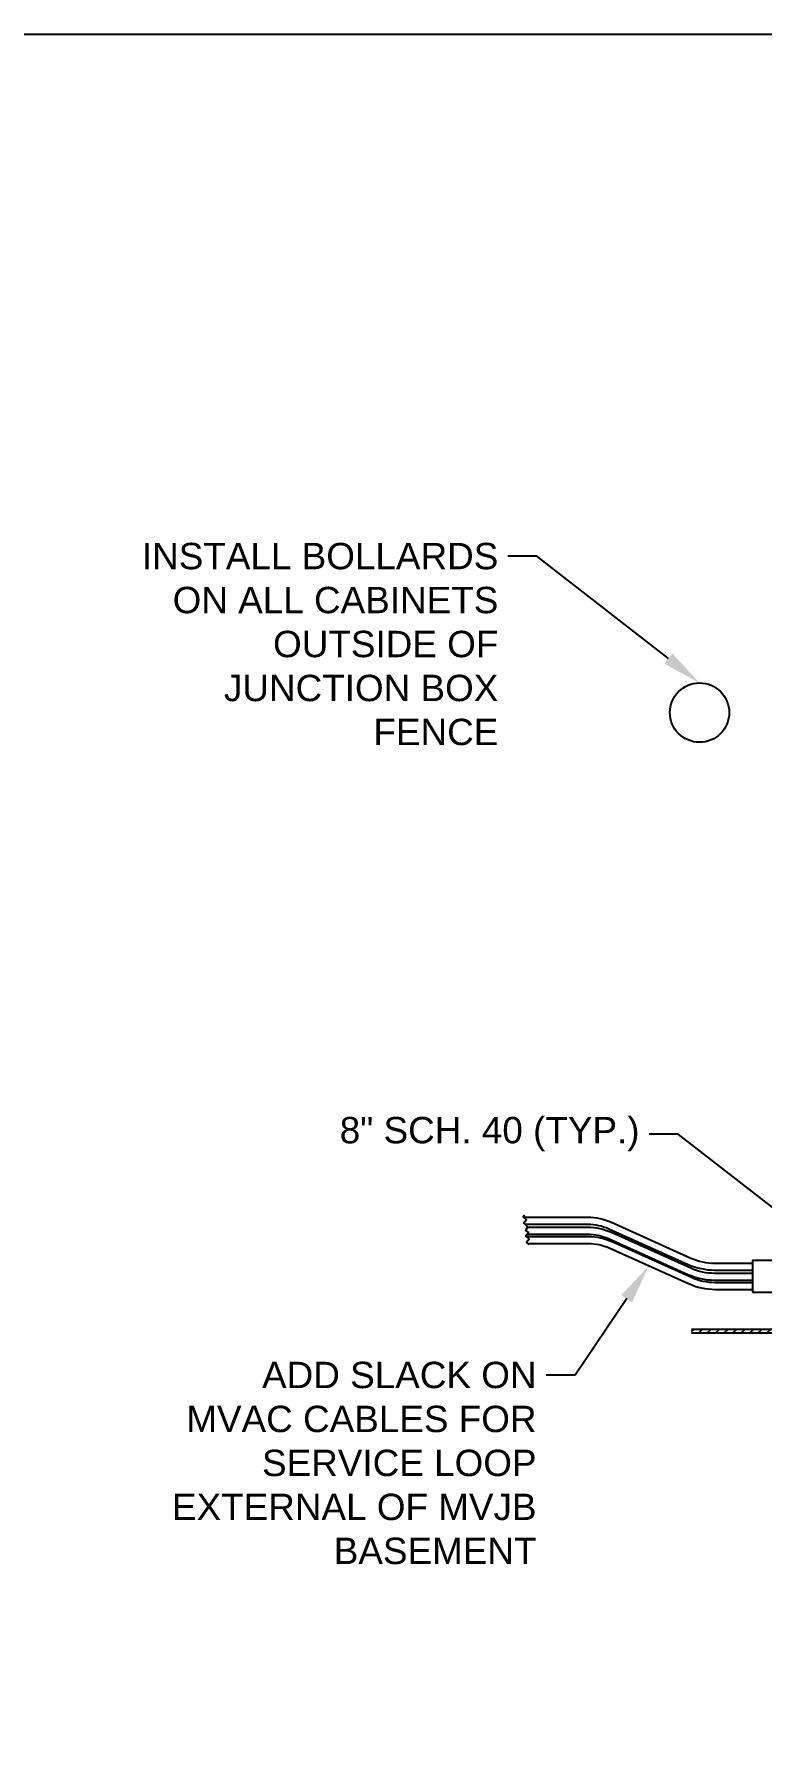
# Model space of a CAD drawing. Header units: feet. Extents: x -689 to 11593, y -511 to 1546.
# Drawn here: x 252.2 to 307.3, y 747.9 to 877.4 of the extents above; entities that cross this region are included whole.
import ezdxf
from ezdxf import colors
from ezdxf.entities.mleader import LeaderData, LeaderLine
from ezdxf.math import Vec2, Vec3

# ---------------------------------------------------------------- set-up
doc = ezdxf.new("R2010")
doc.units = ezdxf.units.FT
doc.header["$MEASUREMENT"] = 0
for name, color, linetype in [('E-CABL-ACF', 1, 'AC_CABLE_FEEDER'), ('E-COND-PVC', 4, 'Continuous'), ('E-DETL-6', 7, 'Continuous'), ('E-EQPM-ENCL', 8, 'Continuous'), ('G-ANNO-TEXT', 1, 'Continuous')]:
    doc.layers.add(name, color=color, linetype=linetype)
doc.layers.add('G-NPLT', color=67, linetype='Continuous', plot=False)
doc.styles.add('NEI-A', font='arial.ttf')
doc.styles.get("Standard").update_dxf_attribs({"font": 'arial.ttf'})
doc.linetypes.add('AC_CABLE_FEEDER', pattern='A,0.2,-0.05,0,-0.05,0.2,-0.12,["ACF",Standard,S=0.1,R=0,X=-0.05,Y=-0.05],-0.3,0.2,-0.05,0,-0.05', length=1.22)

msp = doc.modelspace()

# ---------------------------------------------------------------- hatches: boundary and pattern name
at = {"layer": 'E-DETL-6'}
h = msp.add_hatch(dxfattribs=at)
h.set_pattern_fill('ANSI31', color=64, scale=3.653215)
h.set_pattern_definition([(45, (282.16425, 624.16647), (-0.3229016, 0.3229016), [])])
edge = h.paths.add_edge_path()
edge.add_line((335.1124, 778.8714), (335.1124, 779.14539))
edge.add_line((335.1124, 779.14539), (301.98935, 779.14539))
edge.add_arc((302.03859, 779.0769), 0.08436, 125.7114329, 234.2885671)
edge.add_arc((301.94011, 778.9399), 0.08436, -54.2885671, 54.2885671, ccw=False)
edge.add_line((301.98935, 778.8714), (335.1124, 778.8714))

# ---------------------------------------------------------------- linework, layer by layer
at = {"layer": 'E-COND-PVC'}
msp.add_lwpolyline([(306.6271, 781.96664), (319.99595, 781.96664), (319.99595, 784.35284), (306.6271, 784.35284), (306.6271, 784.35284)], close=True, dxfattribs=at)
at = {"layer": 'E-DETL-6', "color": 64, "linetype": 'Continuous', "flags": 128}
msp.add_lwpolyline([(301.98935, 778.8714), (335.1124, 778.8714), (335.1124, 779.14539), (301.98935, 779.14539)], dxfattribs=at)
at = {"layer": 'E-EQPM-ENCL'}
msp.add_circle((302.6094, 825.90728), 2.25, dxfattribs=at)
at = {"layer": 'G-ANNO-TEXT'}
for points in [[(289.35337, 787.80957), (289.25142, 787.67059), (289.48613, 787.45362), (289.30208, 787.19984), (289.47306, 787.04328)], [(289.47306, 787.04328), (289.58049, 786.9227), (289.42943, 786.64995), (289.65498, 786.48098), (289.45107, 786.20302), (289.68578, 785.98604), (289.50174, 785.73227), (289.67272, 785.57571)]]:
    msp.add_lwpolyline(points, dxfattribs=at)
at = {"layer": 'G-NPLT'}
msp.add_lwpolyline([(0, 877.3502), (496, 877.3502), (496, 436.069), (0, 436.069)], close=True, dxfattribs=at)

# ---------------------------------------------------------------- next in the draw order: leaders
at = {"layer": 'G-ANNO-TEXT'}
ml = msp.add_multileader_mtext('Standard', dxfattribs=at)
ml.set_content('\\pxsm1,qr;INSTALL BOLLARDS ON ALL CABINETS OUTSIDE OF JUNCTION BOX FENCE', color=256, style='NEI-A')
ml.set_leader_properties()
ml.build(insert=Vec2(0, 0))
ml.multileader.update_dxf_attribs({"dogleg_length": 2.19193, "arrow_head_size": 3})
ctx = ml.context
ctx.base_point, ctx.char_height, ctx.arrow_head_size, ctx.landing_gap_size, ctx.plane_origin = Vec3(260.01528, 837.76096), 2, 3, 0.73064, Vec3(269.24576, 823.09689)
ctx.text_align_type = 2
notes = []
notes.append((ctx, [(1, (1, 1, 0), (290.28105, 837.76096), (-1, 0), 2.19193, [(0, [(302.6094, 828.15728)], 0, [])])]))
ctx.mtext.insert, ctx.mtext.width, ctx.mtext.alignment, ctx.mtext.line_spacing_factor, ctx.mtext.flow_direction = Vec3(287.35848, 838.77801), 27.763125, 3, 0.6, 5
ctx.mtext.has_bg_fill, ctx.mtext.bg_color, ctx.mtext.bg_scale_factor, ctx.mtext.bg_transparency, ctx.mtext.use_window_bg_color = 1, -1073741824, 1.5, 0, 1
ml = msp.add_multileader_mtext('Standard', dxfattribs=at)
ml.set_content('\\pxsm1,qr;ADD SLACK ON MVAC CABLES FOR SERVICE LOOP EXTERNAL OF MVJB BASEMENT', color=256, style='NEI-A')
ml.set_leader_properties()
ml.build(insert=Vec2(0, 0))
ml.multileader.update_dxf_attribs({"dogleg_length": 3, "arrow_head_size": 3})
ctx = ml.context
ctx.base_point, ctx.char_height, ctx.arrow_head_size, ctx.landing_gap_size, ctx.plane_origin = Vec3(262.25793, 775.66956), 2, 3, 0.73064, Vec3(226.37405, 773.30841)
ctx.text_align_type = 2
notes.append((ctx, [(1, (1, 1, 0), (293.17581, 775.66956), (-1, 0), 2.19193, [(0, [(298.76605, 783.96192)], 0, [])])]))
ctx.mtext.insert, ctx.mtext.width, ctx.mtext.alignment, ctx.mtext.line_spacing_factor, ctx.mtext.flow_direction = Vec3(290.25324, 776.68662), 28.4857481, 3, 0.6, 5
ctx.mtext.has_bg_fill, ctx.mtext.bg_color, ctx.mtext.bg_scale_factor, ctx.mtext.bg_transparency, ctx.mtext.use_window_bg_color = 1, -1073741824, 1.5, 0, 1
for ctx, leaders in notes:
    for number, flags, end, landing, length, lines in leaders:
        leader = LeaderData()
        leader.index, (leader.has_last_leader_line, leader.has_dogleg_vector, leader.attachment_direction) = number, flags
        leader.last_leader_point, leader.dogleg_vector, leader.dogleg_length = Vec3(end), Vec3(landing), length
        for number, points, colour, breaks in lines:
            line = LeaderLine()
            line.index, line.vertices, line.color, line.breaks = number, Vec3.list(points), colors.encode_raw_color(colour), breaks
            leader.lines.append(line)
        ctx.leaders.append(leader)

# ---------------------------------------------------------------- next in the draw order: linework, layer by layer
at = {"layer": 'E-CABL-ACF', "linetype": 'Continuous', "flags": 128}
for points in [[(289.27854, 787.64552), (294.13972, 787.64552, -0.106093529), (295.93845, 787.2595), (301.95131, 784.55416, 0.106093529), (303.75004, 784.16815), (306.6271, 784.16815)], [(289.38757, 787.12156), (294.13972, 787.11617, -0.106093529), (295.72126, 786.77676), (301.73411, 784.07142, 0.106093529), (303.75004, 783.6388), (306.6271, 783.6388)], [(289.47236, 786.18334), (294.17809, 786.18334, -0.106093529), (295.97682, 785.79732), (301.98968, 783.09198, 0.106093529), (303.78841, 782.70597), (306.6271, 782.70597)], [(289.56218, 786.88964), (294.12653, 786.88964, -0.106093529), (295.92527, 786.50363), (301.93812, 783.79829, 0.106093529), (303.73685, 783.41228), (306.6271, 783.41228)], [(289.56645, 786.36029), (294.12653, 786.36029, -0.106093529), (295.70807, 786.02089), (301.72092, 783.31555, 0.106093529), (303.73685, 782.88293), (306.6271, 782.88293)], [(289.59545, 785.65399), (294.17809, 785.65399, -0.106093529), (295.75963, 785.31459), (301.77248, 782.60925, 0.106093529), (303.78841, 782.17662), (306.6271, 782.17662)]]:
    msp.add_lwpolyline(points, format="xyb", dxfattribs=at)

# ---------------------------------------------------------------- next in the draw order: leaders
at = {"layer": 'G-ANNO-TEXT'}
ml = msp.add_multileader_mtext('Standard', dxfattribs=at)
ml.set_content('\\pxsm1,qr;8" SCH. 40 (TYP.)', color=256, style='NEI-A')
ml.set_leader_properties()
ml.build(insert=Vec2(0, 0))
ml.multileader.update_dxf_attribs({"dogleg_length": 2.19193, "arrow_head_size": 3})
ctx = ml.context
ctx.base_point, ctx.char_height, ctx.arrow_head_size, ctx.landing_gap_size, ctx.plane_origin = Vec3(274.81564, 793.95651), 2, 3, 0.73064, Vec3(279.94788, 779.29244)
ctx.text_align_type = 2
notes = []
notes.append((ctx, [(1, (1, 1, 0), (300.98318, 793.95651), (-1, 0), 2.19193, [(0, [(313.31153, 784.35284)], 0, [])])]))
ctx.mtext.insert, ctx.mtext.width, ctx.mtext.alignment, ctx.mtext.line_spacing_factor, ctx.mtext.flow_direction = Vec3(298.06061, 795.25051), 27.763125, 3, 0.6, 5
ctx.mtext.has_bg_fill, ctx.mtext.bg_color, ctx.mtext.bg_scale_factor, ctx.mtext.bg_transparency, ctx.mtext.use_window_bg_color = 1, -1073741824, 1.5, 0, 1
for ctx, leaders in notes:
    for number, flags, end, landing, length, lines in leaders:
        leader = LeaderData()
        leader.index, (leader.has_last_leader_line, leader.has_dogleg_vector, leader.attachment_direction) = number, flags
        leader.last_leader_point, leader.dogleg_vector, leader.dogleg_length = Vec3(end), Vec3(landing), length
        for number, points, colour, breaks in lines:
            line = LeaderLine()
            line.index, line.vertices, line.color, line.breaks = number, Vec3.list(points), colors.encode_raw_color(colour), breaks
            leader.lines.append(line)
        ctx.leaders.append(leader)

doc.saveas('drawing.dxf')
